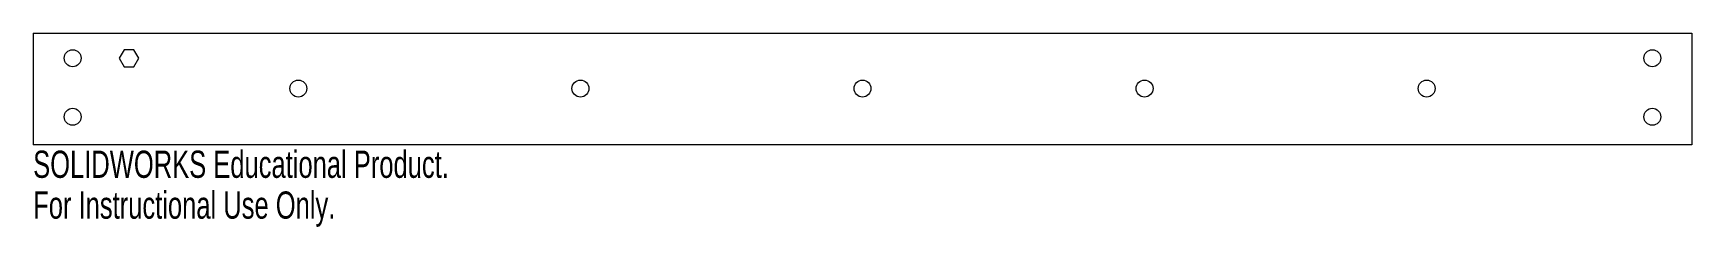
# Model space of a CAD drawing. Header units: millimetres. Extents: x -147 to 147, y -12 to 23.
import ezdxf

# ---------------------------------------------------------------- set-up
doc = ezdxf.new("R2010")
doc.units = ezdxf.units.MM
doc.styles.add('SLDTEXTSTYLE0', font='TXT', dxfattribs={"width": 0.7})

msp = doc.modelspace()

# ---------------------------------------------------------------- linework, layer by layer
at = {"color": 7, "linetype": 'Continuous', "lineweight": 15}
for p, q in [((-147, 22.85), (147, 22.85)), ((-147, 22.85), (-147, 3)), ((147, 22.85), (147, 3)), ((-130.87, 19.88), (-131.73, 18.38)), ((-131.73, 18.38), (-130.87, 16.88)), ((-129.13, 19.88), (-130.87, 19.88)), ((-128.27, 18.38), (-129.13, 19.88)), ((-129.13, 16.88), (-128.27, 18.38)), ((-130.87, 16.88), (-129.13, 16.88)), ((147, 3), (-147, 3))]:
    msp.add_line(p, q, dxfattribs=at)
for centre in [(-140, 18.38), (140, 18.38), (-100, 13), (-50, 13), (0, 13), (50, 13), (100, 13), (-140, 8), (140, 8)]:
    msp.add_circle(centre, 1.5, dxfattribs=at)

# ---------------------------------------------------------------- texts
at = {"color": 7, "linetype": 'Continuous', "char_height": 4.8336, "attachment_point": 1, "style": 'SLDTEXTSTYLE0'}
for s, insert in [('SOLIDWORKS Educational Product.', (-147, 1.98)), ('For Instructional Use Only.', (-147, -5.27))]:
    msp.add_mtext(s, dxfattribs=dict(at, insert=insert))

doc.saveas('drawing.dxf')
